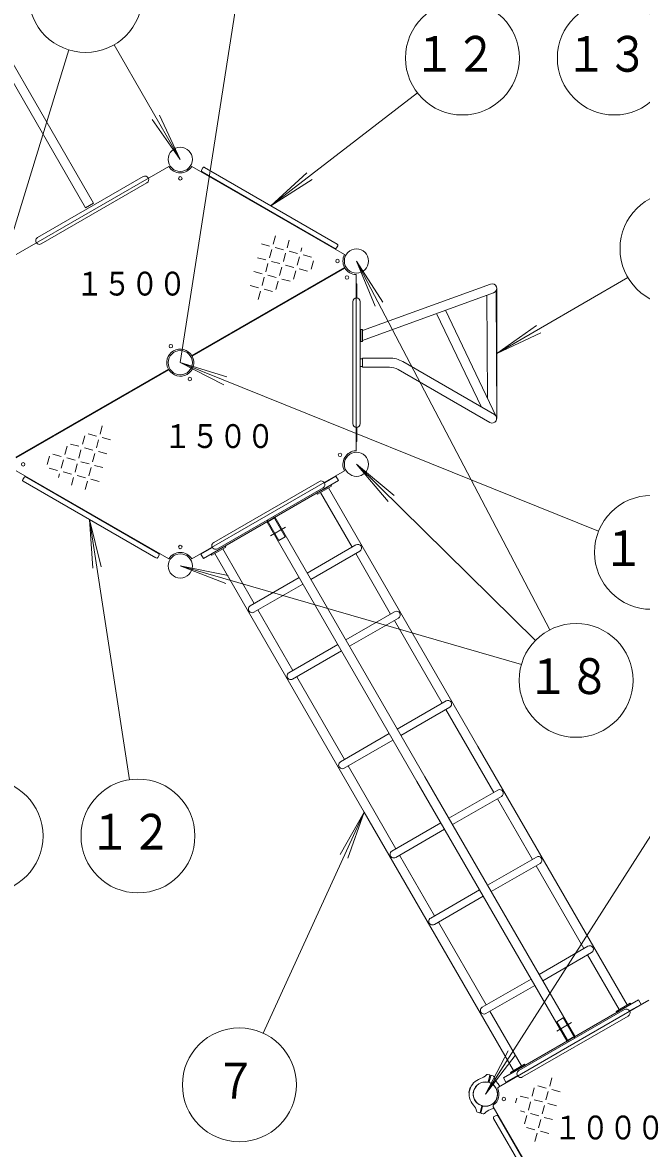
# Model space of a CAD drawing. Units: millimetres on the paper, scale 1:60. Extents: x 0 to 420, y -297 to 594.
# Drawn here: x 184.1 to 222.2, y 403.1 to 472.4 of the extents above; entities that cross this region are included whole.
import ezdxf
from ezdxf.enums import TextEntityAlignment as Align

# ---------------------------------------------------------------- set-up
doc = ezdxf.new("R2010")
doc.units = ezdxf.units.MM
doc.linetypes.add('USER1', pattern=[19.05, 12.7, -6.35])
doc.linetypes.add('USER2', pattern=[50.8, 31.75, -6.35, 6.35, -6.35])
doc.layers.add('LY_1', color=7, linetype='Continuous', lineweight=9)
doc.styles.add('ＭＳ ゴシック', font='')
doc.styles.get('ＭＳ ゴシック').set_extended_font_data('MS Gothic')

msp = doc.modelspace()

# ---------------------------------------------------------------- linework, layer by layer
at = {"layer": 'LY_1'}
for p, q in [((170.083, 493.149), (188.5, 461.25)), ((169.592, 492.865), (188.009, 460.967)), ((183.742, 458.09), (193.125, 463.507)), ((194.542, 463.507), (203.925, 458.09)), ((195.213, 463.418), (195.138, 463.288)), ((203.324, 458.466), (195.169, 463.174)), ((203.482, 458.74), (195.327, 463.448)), ((191.555, 462.891), (185.06, 459.141)), ((191.782, 462.499), (185.287, 458.749)), ((188.009, 460.967), (188.5, 461.25)), ((203.512, 458.626), (203.437, 458.496)), ((194.542, 451.883), (203.925, 457.3)), ((203.95, 457.257), (194.567, 451.84)), ((204.632, 456.285), (204.632, 455.42)), ((204.685, 456.285), (204.632, 456.285)), ((204.634, 456.862), (204.634, 446.028)), ((204.685, 456.285), (204.685, 455.42)), ((205.029, 453.413), (212.895, 456.276)), ((205.029, 452.81), (213.089, 455.744)), ((212.703, 449.273), (212.675, 455.593)), ((213.275, 448.015), (213.24, 455.873)), ((213.275, 456.01), (213.275, 448.014)), ((204.432, 447.695), (204.432, 455.195)), ((204.885, 455.195), (204.885, 447.695)), ((212.341, 448.717), (209.586, 454.469)), ((213.248, 448.136), (210.121, 454.664)), ((205.029, 453.478), (204.925, 453.478)), ((204.925, 452.745), (204.925, 453.478)), ((205.029, 453.478), (205.029, 452.745)), ((205.029, 452.745), (204.925, 452.745)), ((204.885, 451.672), (205.025, 451.672)), ((205.025, 451.728), (205.025, 451.162)), ((206.692, 451.728), (205.025, 451.728)), ((207.5, 451.512), (213.134, 448.259)), ((183.717, 445.633), (193.1, 451.05)), ((193.125, 451.007), (183.742, 445.59)), ((205.025, 451.218), (204.885, 451.218)), ((206.692, 451.162), (205.025, 451.162)), ((207.217, 451.021), (212.85, 447.768)), ((204.632, 446.605), (204.632, 447.47)), ((204.685, 446.605), (204.685, 447.47)), ((204.685, 446.605), (204.632, 446.605)), ((193.125, 439.383), (183.742, 444.8)), ((203.925, 444.8), (194.542, 439.383)), ((184.154, 444.264), (184.229, 444.394)), ((184.185, 444.15), (192.34, 439.441)), ((184.343, 444.424), (192.498, 439.716)), ((195.255, 439.4), (203.554, 444.191)), ((195.885, 440.391), (202.38, 444.141)), ((202.219, 443.421), (203.085, 443.921)), ((203.123, 443.856), (202.257, 443.356)), ((202.415, 443.515), (202.906, 443.798)), ((203.396, 444.466), (202.69, 444.058)), ((203.085, 443.921), (203.123, 443.856)), ((203.554, 444.191), (203.396, 444.466)), ((196.112, 439.999), (202.607, 443.749)), ((202.257, 443.356), (202.219, 443.421)), ((204.385, 440.102), (202.444, 443.464)), ((212.114, 427.849), (202.935, 443.747)), ((199.167, 441.64), (199.658, 441.923)), ((199.658, 441.923), (208.866, 425.974)), ((199.167, 441.64), (208.376, 425.69)), ((195.802, 440.082), (195.096, 439.674)), ((195.096, 439.674), (195.255, 439.4)), ((196.59, 440.171), (195.724, 439.671)), ((195.724, 439.671), (195.761, 439.606)), ((195.761, 439.606), (196.627, 440.106)), ((205.128, 423.815), (195.949, 439.714)), ((198.381, 436.636), (196.44, 439.997)), ((196.627, 440.106), (196.59, 440.171)), ((204.63, 440.244), (201.628, 438.511)), ((204.857, 439.851), (201.855, 438.118)), ((206.76, 435.989), (204.612, 439.71)), ((192.454, 439.472), (192.529, 439.602)), ((198.135, 436.494), (201.137, 438.227)), ((198.362, 436.101), (201.364, 437.835)), ((200.756, 432.522), (198.607, 436.243)), ((207.005, 436.13), (204.003, 434.397)), ((207.232, 435.738), (204.23, 434.005)), ((209.924, 430.508), (206.989, 435.592)), ((200.51, 432.38), (203.512, 434.114)), ((200.737, 431.988), (203.739, 433.721)), ((203.92, 427.041), (200.985, 432.125)), ((210.17, 430.65), (207.167, 428.916)), ((210.396, 430.257), (207.394, 428.524)), ((213.091, 425.023), (210.151, 430.116)), ((203.674, 426.9), (206.677, 428.633)), ((203.901, 426.507), (206.903, 428.241)), ((212.114, 427.849), (221.293, 411.95)), ((207.086, 421.557), (204.146, 426.649)), ((218.075, 410.024), (208.866, 425.974)), ((217.584, 409.741), (208.376, 425.69)), ((213.336, 425.165), (210.334, 423.432)), ((213.563, 424.772), (210.561, 423.039)), ((213.318, 424.631), (215.468, 420.905)), ((205.128, 423.815), (214.307, 407.916)), ((206.841, 421.415), (209.843, 423.148)), ((207.068, 421.022), (210.07, 422.756)), ((207.313, 421.164), (209.464, 417.439)), ((215.714, 421.047), (212.711, 419.314)), ((215.94, 420.655), (212.938, 418.921)), ((215.695, 420.513), (218.635, 415.421)), ((209.219, 417.297), (212.221, 419.03)), ((209.445, 416.905), (212.447, 418.638)), ((209.691, 417.046), (212.631, 411.954)), ((218.88, 415.562), (215.878, 413.829)), ((219.107, 415.17), (216.105, 413.436)), ((218.862, 415.028), (220.803, 411.666)), ((212.385, 411.812), (215.387, 413.546)), ((212.612, 411.42), (215.614, 413.153)), ((213.688, 407.472), (221.987, 412.264)), ((218.009, 409.572), (222.633, 412.242)), ((221.481, 412.058), (220.615, 411.558)), ((221.481, 412.058), (220.615, 411.558)), ((220.652, 411.493), (221.518, 411.993)), ((220.652, 411.493), (221.518, 411.993)), ((222.146, 411.99), (221.44, 411.582)), ((221.518, 411.993), (221.481, 412.058)), ((221.518, 411.993), (221.481, 412.058)), ((221.987, 412.264), (222.146, 411.99)), ((212.857, 411.561), (214.798, 408.2)), ((214.635, 407.915), (221.13, 411.665)), ((214.862, 407.523), (221.357, 411.273)), ((220.615, 411.558), (220.652, 411.493)), ((220.615, 411.558), (220.652, 411.493)), ((217.584, 409.741), (218.075, 410.024)), ((218.009, 409.572), (213.384, 406.902)), ((214.12, 407.808), (214.986, 408.308)), ((214.157, 407.743), (214.12, 407.808)), ((215.023, 408.243), (214.157, 407.743)), ((214.827, 408.149), (214.336, 407.866)), ((214.986, 408.308), (215.023, 408.243)), ((212.838, 407.65), (212.72, 407.678)), ((212.761, 407.23), (212.863, 407.609)), ((212.81, 407.217), (212.911, 407.596)), ((212.953, 407.62), (213.069, 407.584)), ((213.846, 407.198), (213.688, 407.472)), ((214.552, 407.606), (213.846, 407.198)), ((211.588, 406.563), (211.585, 406.564)), ((211.674, 406.885), (211.672, 406.886)), ((212.357, 405.721), (212.256, 405.342)), ((212.405, 405.708), (212.304, 405.329)), ((212.214, 405.318), (212.088, 405.357)), ((212.328, 405.288), (212.456, 405.258)), ((215.73, 401.069), (213.06, 405.693)), ((213.111, 405.089), (213.24, 405.164)), ((213.354, 405.134), (218.063, 396.979)), ((213.08, 404.975), (217.788, 396.82))]:
    msp.add_line(p, q, dxfattribs=at)
at = {"layer": 'LY_1', "linetype": 'USER2', "lineweight": 18}
for p, q in [((193.833, 451.445), (199.373, 486.91)), ((200.291, 441.326), (199.384, 440.802)), ((217.875, 410.871), (216.967, 410.347))]:
    msp.add_line(p, q, dxfattribs=at)
at = {"layer": 'LY_1', "lineweight": 18}
for p, q in [((189.761, 470.991), (193.833, 463.945)), ((186.985, 470.675), (183.008, 457.695)), ((208.4, 468.035), (199.404, 461.094)), ((193.833, 463.945), (192.564, 466.663)), ((193.833, 463.945), (192.112, 466.402)), ((199.404, 461.094), (201.611, 463.127)), ((199.404, 461.094), (201.93, 462.713)), ((199.679, 459.253), (199.542, 458.741)), ((198.813, 458.753), (199.325, 458.616)), ((199.45, 458.399), (199.313, 457.887)), ((199.667, 458.524), (200.179, 458.387)), ((200.518, 458.972), (200.395, 458.512)), ((201.311, 458.514), (201.249, 458.283)), ((198.584, 457.899), (199.096, 457.762)), ((199.438, 457.671), (199.95, 457.533)), ((200.304, 458.171), (200.167, 457.658)), ((200.52, 458.296), (201.033, 458.158)), ((201.158, 457.942), (201.02, 457.43)), ((201.374, 458.067), (201.886, 457.93)), ((202.011, 457.713), (201.874, 457.201)), ((216.531, 435.009), (204.659, 457.695)), ((204.659, 457.695), (206.276, 455.168)), ((204.659, 457.695), (205.813, 454.926)), ((198.355, 457.046), (198.868, 456.908)), ((199.221, 457.546), (199.084, 457.033)), ((200.075, 457.317), (199.938, 456.805)), ((200.292, 457.442), (200.804, 457.305)), ((200.929, 457.088), (200.792, 456.576)), ((201.145, 457.213), (201.658, 457.076)), ((198.993, 456.692), (198.855, 456.18)), ((199.209, 456.817), (199.721, 456.68)), ((199.846, 456.463), (199.709, 455.951)), ((200.063, 456.588), (200.575, 456.451)), ((221.328, 456.691), (213.275, 452.012)), ((198.126, 456.192), (198.639, 456.055)), ((198.764, 455.838), (198.626, 455.326)), ((198.98, 455.963), (199.493, 455.826)), ((213.275, 452.012), (215.728, 453.739)), ((213.275, 452.012), (215.991, 453.287)), ((219.538, 441.088), (193.833, 451.445)), ((193.833, 451.445), (196.703, 450.571)), ((193.833, 451.445), (196.508, 450.085)), ((188.903, 447.052), (189.04, 447.564)), ((187.821, 446.427), (187.958, 446.939)), ((188.687, 446.927), (188.174, 447.064)), ((188.674, 446.198), (188.812, 446.71)), ((189.54, 446.698), (189.028, 446.835)), ((186.738, 445.802), (186.875, 446.314)), ((187.604, 446.302), (187.092, 446.439)), ((187.592, 445.573), (187.729, 446.085)), ((188.458, 446.073), (187.946, 446.21)), ((189.312, 445.844), (188.799, 445.981)), ((185.656, 445.177), (185.793, 445.689)), ((186.522, 445.677), (186.009, 445.814)), ((186.509, 444.948), (186.647, 445.46)), ((187.375, 445.448), (186.863, 445.585)), ((187.363, 444.719), (187.5, 445.231)), ((188.229, 445.219), (187.717, 445.356)), ((188.446, 445.344), (188.583, 445.856)), ((215.659, 434.363), (204.659, 445.195)), ((204.659, 445.195), (206.972, 443.284)), ((204.659, 445.195), (206.605, 442.912)), ((186.293, 444.823), (185.781, 444.96)), ((186.356, 444.376), (186.418, 444.606)), ((187.147, 444.594), (186.634, 444.731)), ((188, 444.365), (187.488, 444.503)), ((188.217, 444.49), (188.354, 445.003)), ((189.083, 444.99), (188.571, 445.128)), ((187.149, 443.918), (187.272, 444.378)), ((187.988, 443.637), (188.125, 444.149)), ((188.854, 444.137), (188.342, 444.274)), ((190.705, 425.803), (188.262, 441.796)), ((188.262, 441.796), (188.972, 438.881)), ((188.262, 441.796), (188.455, 438.802)), ((214.791, 432.88), (193.833, 438.945)), ((193.833, 438.945), (196.777, 438.365)), ((193.833, 438.945), (196.632, 437.863)), ((225.301, 426.385), (212.583, 406.469)), ((198.919, 410.224), (205.128, 423.815)), ((205.128, 423.815), (203.648, 421.206)), ((205.128, 423.815), (204.124, 420.988)), ((212.583, 406.469), (213.971, 409.129)), ((212.583, 406.469), (214.412, 408.847)), ((216.532, 406.966), (216.669, 407.479)), ((215.45, 406.341), (215.587, 406.854)), ((216.316, 406.841), (215.803, 406.979)), ((216.303, 406.113), (216.441, 406.625)), ((217.169, 406.613), (216.657, 406.75)), ((214.423, 405.925), (214.504, 406.229)), ((215.233, 406.216), (214.721, 406.354)), ((215.221, 405.488), (215.358, 406)), ((216.087, 405.988), (215.575, 406.125)), ((216.075, 405.259), (216.212, 405.771)), ((216.941, 405.759), (216.428, 405.896)), ((215.004, 405.363), (214.732, 405.436)), ((214.992, 404.634), (215.129, 405.146)), ((215.858, 405.134), (215.346, 405.271)), ((216.712, 404.905), (216.2, 405.042)), ((215.629, 404.28), (215.117, 404.417)), ((215.846, 404.405), (215.983, 404.917)), ((215.617, 403.551), (215.754, 404.064)), ((216.483, 404.051), (215.971, 404.189))]:
    msp.add_line(p, q, dxfattribs=at)
at = {"layer": 'LY_1', "linetype": 'USER1', "lineweight": 18}
for p, q in [((199.163, 441.76), (199.883, 440.513)), ((199.556, 441.987), (200.276, 440.74)), ((199.883, 440.513), (200.276, 440.74)), ((216.966, 410.924), (217.359, 411.151)), ((217.686, 409.677), (216.966, 410.924)), ((218.079, 409.904), (217.359, 411.151))]:
    msp.add_line(p, q, dxfattribs=at)
at = {"layer": 'LY_1', "lineweight": 18}
for centre in [(188.01, 474.021), (211.17, 470.174), (220.504, 470.174), (224.354, 458.449), (222.784, 439.78), (218.153, 431.908), (181.9, 422.343), (191.234, 422.343), (197.464, 407.04)]:
    msp.add_circle(centre, 3.5, dxfattribs=at)
at = {"layer": 'LY_1'}
for centre, radius in [((193.833, 463.945), 0.743), ((193.833, 462.778), 0.108), ((204.659, 457.695), 0.743), ((203.492, 457.695), 0.108), ((204.075, 456.685), 0.108), ((193.833, 451.445), 0.743), ((193.25, 452.455), 0.108), ((194.417, 450.435), 0.108), ((203.648, 445.778), 0.108), ((204.659, 445.195), 0.743), ((184.175, 445.195), 0.108), ((193.833, 438.945), 0.743), ((193.833, 440.112), 0.108), ((212.583, 406.469), 0.743), ((213.71, 406.167), 0.108)]:
    msp.add_circle(centre, radius, dxfattribs=at)
for centre, radius, start, end in [((193.833, 463.945), 0.833, 211.71913, 328.28087), ((195.21, 463.246), 0.0833, 150, 240), ((195.285, 463.376), 0.0833, 60, 150), ((191.668, 462.695), 0.227, 300, 120), ((185.173, 458.945), 0.227, 120, 300), ((203.365, 458.538), 0.0833, 240, 330), ((203.44, 458.668), 0.0833, 330, 60), ((204.659, 457.695), 0.833, 151.71913, 208.28087), ((204.659, 457.695), 0.833, 211.71913, 268.28087), ((212.992, 456.01), 0.283, 290, 110), ((204.659, 455.195), 0.227, 0, 180), ((193.833, 451.445), 0.833, 31.71913, 208.28087), ((193.833, 451.445), 0.833, 211.71913, 28.28087), ((206.692, 450.112), 1.617, 60, 90), ((206.692, 450.112), 1.05, 60, 90), ((212.992, 448.014), 0.283, 240, 60), ((204.659, 447.695), 0.227, 180, 0), ((204.659, 445.195), 0.833, 91.71913, 208.28087), ((184.227, 444.222), 0.0833, 150, 240), ((184.302, 444.352), 0.0833, 60, 150), ((202.494, 443.945), 0.227, 300, 120), ((195.999, 440.195), 0.227, 120, 300), ((192.457, 439.644), 0.0833, 330, 60), ((193.833, 438.945), 0.833, 31.71913, 148.28087), ((204.744, 440.048), 0.227, 300, 120), ((192.382, 439.514), 0.0833, 240, 330), ((198.249, 436.298), 0.227, 120, 300), ((207.119, 435.934), 0.227, 300, 120), ((200.624, 432.184), 0.227, 120, 300), ((210.283, 430.454), 0.227, 300, 120), ((203.788, 426.704), 0.227, 120, 300), ((213.45, 424.969), 0.227, 300, 120), ((206.954, 421.219), 0.227, 120, 300), ((215.827, 420.851), 0.227, 300, 120), ((209.332, 417.101), 0.227, 120, 300), ((218.994, 415.366), 0.227, 300, 120), ((212.499, 411.616), 0.227, 120, 300), ((221.244, 411.469), 0.227, 300, 120), ((214.749, 407.719), 0.227, 120, 300), ((212.583, 406.469), 1, 107.72719, 165), ((212.583, 406.469), 0.75, 79.27066, 165), ((212.025, 408.215), 0.833, 287.72719, 317.54116), ((212.702, 407.596), 0.0833, 77, 137.54116), ((212.729, 407.239), 0.0333, 259.27066, 345), ((212.842, 407.208), 0.0333, 165, 250.72934), ((212.583, 406.469), 0.75, 345, 70.72934), ((212.831, 407.618), 0.0333, 345, 77), ((212.944, 407.588), 0.0333, 73, 165), ((213.045, 407.504), 0.0833, 12.45884, 73), ((213.94, 407.702), 0.833, 192.45884, 222.27281), ((212.583, 406.469), 1, 28.56746, 42.2728), ((212.583, 406.469), 1.017, 165, 173.62693), ((211.59, 406.58), 0.0167, 173.62693, 255), ((212.583, 406.469), 1, 165, 222.27281), ((212.583, 406.469), 1.017, 156.37307, 165), ((211.667, 406.87), 0.0167, 75, 156.37307), ((212.583, 406.469), 0.75, 165, 250.72934), ((212.583, 406.469), 0.833, 306.78718, 23.21282), ((213.426, 406.83), 0.0833, 120, 203.21282), ((211.227, 405.236), 0.833, 12.45884, 42.2728), ((212.325, 405.729), 0.0333, 345, 70.72934), ((212.438, 405.699), 0.0333, 79.27066, 165), ((212.583, 406.469), 0.75, 259.27066, 345), ((213.132, 405.735), 0.0833, 126.78718, 210), ((212.122, 405.433), 0.0833, 192.45884, 253), ((212.223, 405.35), 0.0333, 253, 345), ((212.336, 405.32), 0.0333, 165, 257), ((212.465, 405.341), 0.0833, 257, 317.54116), ((213.142, 404.723), 0.833, 107.72719, 137.54116), ((212.583, 406.469), 1, 287.72719, 301.43254), ((213.152, 405.017), 0.0833, 120, 210), ((213.282, 405.092), 0.0833, 30, 120)]:
    msp.add_arc(centre, radius, start, end, dxfattribs=at)

# ---------------------------------------------------------------- texts
at = {"layer": 'LY_1', "style": 'ＭＳ ゴシック', "width": 0.85}
for s, height, p in [('１２', 2.199, (208.17, 468.674)), ('１３', 2.199, (217.504, 468.674)), ('１５００', 1.466, (187.405, 455.132)), ('１５００', 1.466, (192.818, 445.757)), ('１６', 2.199, (219.784, 438.28)), ('１８', 2.199, (215.153, 430.408)), ('１２', 2.199, (188.234, 420.843)), ('７', 2.199, (195.964, 405.54)), ('１０００', 1.466, (216.789, 403.245))]:
    msp.add_text(s, height=height, dxfattribs=at).set_placement(p, align=Align.BOTTOM_LEFT)

doc.saveas('drawing.dxf')
